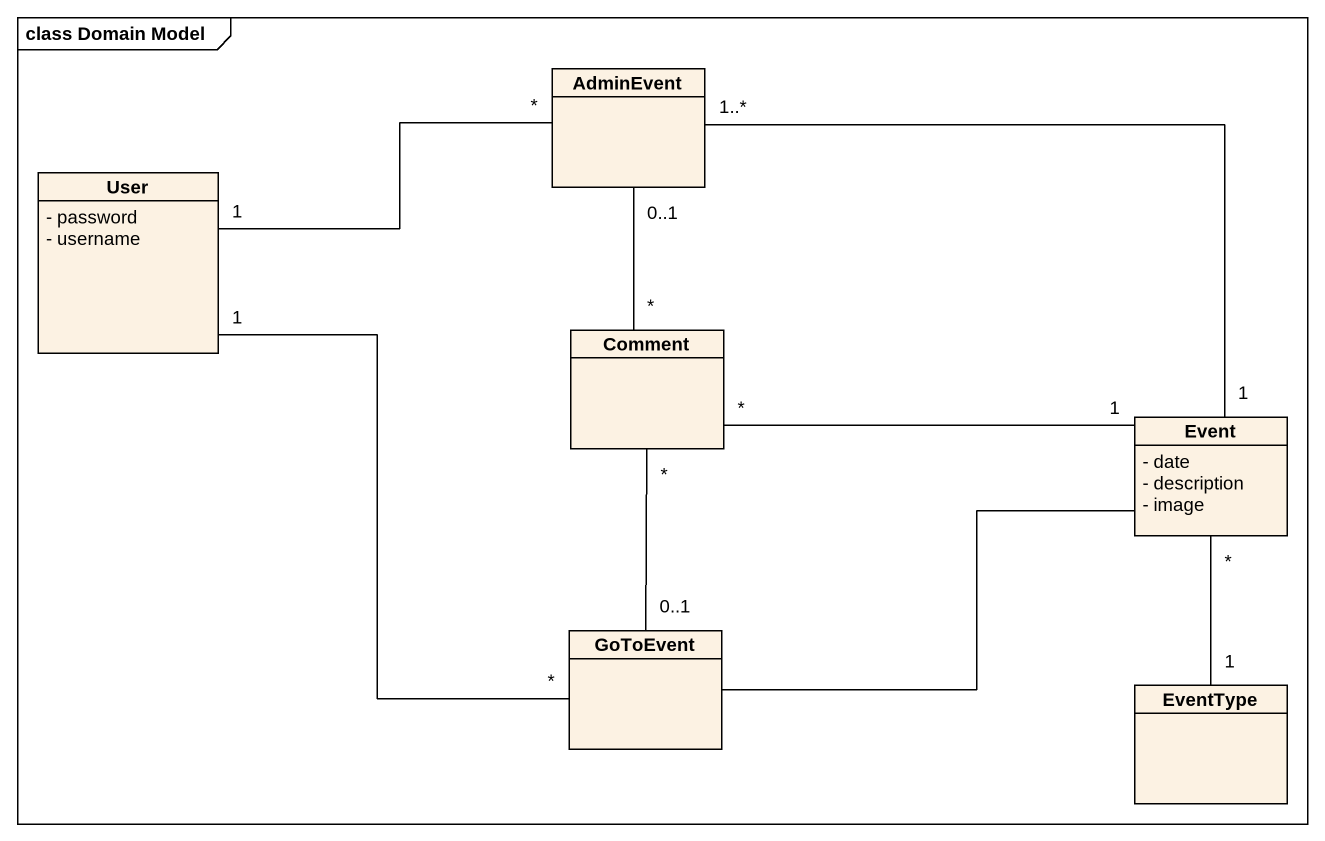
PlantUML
@startuml
mainframe class Domain Model
hide circle
hide empty members
skinparam classAttributeIconSize 0
class AdminEvent
class User {
  - password
  - username
}
class Comment
class Event {
  - date
  - description
  - image
}
class GoToEvent
class EventType
AdminEvent "1..*" -right- "1" Event
User "1" -right- "*" AdminEvent
User "1" -- "*" GoToEvent
Comment "*" -up- "0..1" AdminEvent
Comment "*" -right- "1" Event
GoToEvent "0..1" -up- "*" Comment
GoToEvent -right- Event
EventType "1" -up- "*" Event
@enduml
